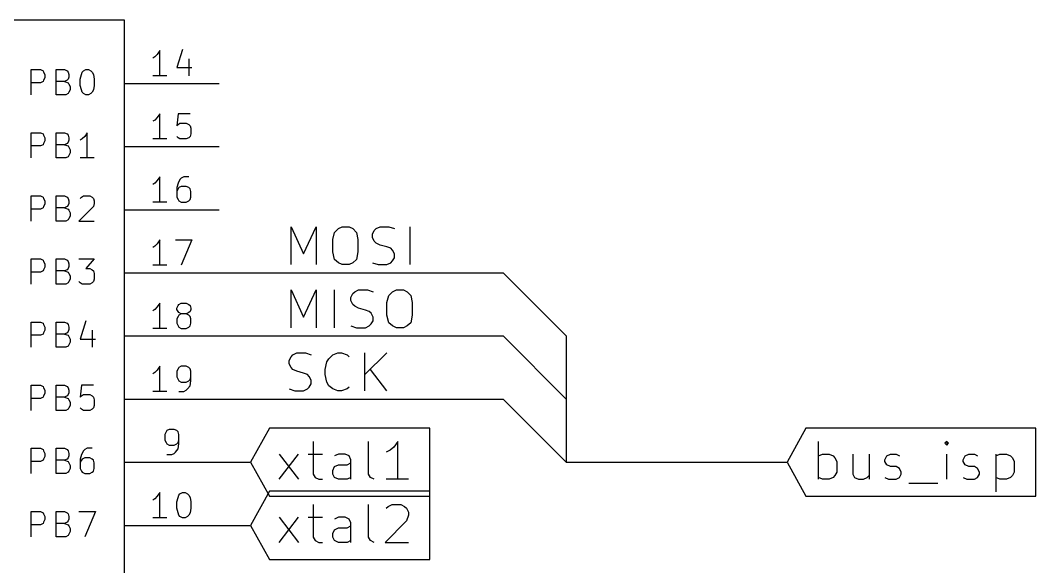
# Model space of a CAD drawing. Extents: x 10 to 287, y -200 to -10.
# Drawn here: x 119 to 159.87, y -81.67 to -59.69 of the extents above; entities that cross this region are included whole.
import ezdxf

# ---------------------------------------------------------------- set-up
doc = ezdxf.new("R2010")
doc.units = 0
doc.header["$MEASUREMENT"] = 0
doc.layers.add('BLACK', color=7, linetype='CONTINUOUS')
doc.layers.add('WHITE', color=7, linetype='CONTINUOUS')

msp = doc.modelspace()

# ---------------------------------------------------------------- linework, layer by layer
at = {"layer": 'Black'}
for p, q in [((123.19, -59.69), (82.55, -59.69)), ((123.19, -123.19), (123.19, -59.69)), ((125.527, -60.8584), (125.298, -61.595)), ((124.409, -61.1632), (124.333, -61.214)), ((124.511, -61.0616), (124.409, -61.1632)), ((124.612, -60.9092), (124.511, -61.0616)), ((124.612, -61.9252), (124.612, -60.9092)), ((125.781, -61.2394), (125.781, -61.9252)), ((125.298, -61.595), (125.908, -61.595)), ((124.892, -61.9252), (124.333, -61.9252)), ((123.19, -62.23), (127, -62.23)), ((124.409, -63.7032), (124.333, -63.754)), ((124.511, -63.6016), (124.409, -63.7032)), ((124.612, -63.4492), (124.511, -63.6016)), ((124.612, -64.4652), (124.612, -63.4492)), ((125.349, -63.4492), (125.298, -63.9318)), ((125.832, -63.4492), (125.349, -63.4492)), ((125.298, -63.9318), (125.349, -63.881)), ((125.349, -63.881), (125.425, -63.8302)), ((125.425, -63.8302), (125.679, -63.8302)), ((125.679, -63.8302), (125.781, -63.881)), ((125.781, -63.881), (125.832, -63.9318)), ((125.832, -63.9318), (125.857, -64.0334)), ((125.857, -64.0334), (125.857, -64.262)), ((124.892, -64.4652), (124.333, -64.4652)), ((125.349, -64.4144), (125.298, -64.3636)), ((125.425, -64.4652), (125.349, -64.4144)), ((125.679, -64.4652), (125.425, -64.4652)), ((125.781, -64.4144), (125.679, -64.4652)), ((125.832, -64.3636), (125.781, -64.4144)), ((125.857, -64.262), (125.832, -64.3636)), ((123.19, -64.77), (127, -64.77)), ((124.511, -66.1416), (124.409, -66.2432)), ((124.612, -65.9892), (124.511, -66.1416)), ((124.612, -67.0052), (124.612, -65.9892)), ((125.425, -66.0908), (125.349, -66.2432)), ((125.476, -66.04), (125.425, -66.0908)), ((125.578, -65.9892), (125.476, -66.04)), ((125.781, -65.9892), (125.578, -65.9892)), ((124.409, -66.2432), (124.333, -66.294)), ((125.349, -66.2432), (125.298, -66.421)), ((125.298, -66.421), (125.298, -66.802)), ((125.349, -66.4718), (125.298, -66.5734)), ((125.374, -66.421), (125.349, -66.4718)), ((125.476, -66.3702), (125.374, -66.421)), ((125.679, -66.3702), (125.476, -66.3702)), ((125.781, -66.421), (125.679, -66.3702)), ((125.832, -66.4718), (125.781, -66.421)), ((125.857, -66.5734), (125.832, -66.4718)), ((125.857, -66.802), (125.857, -66.5734)), ((124.892, -67.0052), (124.333, -67.0052)), ((125.298, -66.802), (125.349, -66.9036)), ((125.349, -66.9036), (125.374, -66.9544)), ((125.374, -66.9544), (125.476, -67.0052)), ((125.476, -67.0052), (125.679, -67.0052)), ((125.679, -67.0052), (125.781, -66.9544)), ((125.781, -66.9544), (125.832, -66.9036)), ((125.832, -66.9036), (125.857, -66.802)), ((123.19, -67.31), (127, -67.31)), ((124.612, -68.5292), (124.511, -68.6816)), ((124.612, -69.5452), (124.612, -68.5292)), ((125.247, -68.5292), (125.908, -68.5292)), ((125.908, -68.5292), (125.476, -69.5452)), ((124.409, -68.7832), (124.333, -68.834)), ((124.511, -68.6816), (124.409, -68.7832)), ((123.19, -69.85), (127, -69.85)), ((124.892, -69.5452), (124.333, -69.5452)), ((127, -69.85), (138.43, -69.85)), ((138.43, -69.85), (140.97, -72.39)), ((124.612, -71.0692), (124.511, -71.2216)), ((124.612, -72.0852), (124.612, -71.0692)), ((125.374, -71.12), (125.476, -71.0692)), ((125.476, -71.0692), (125.679, -71.0692)), ((125.679, -71.0692), (125.781, -71.12)), ((124.409, -71.3232), (124.333, -71.374)), ((124.511, -71.2216), (124.409, -71.3232)), ((125.298, -71.2724), (125.349, -71.1708)), ((125.298, -71.3232), (125.298, -71.2724)), ((125.349, -71.3994), (125.298, -71.3232)), ((125.349, -71.1708), (125.374, -71.12)), ((125.374, -71.4502), (125.349, -71.3994)), ((125.476, -71.501), (125.374, -71.4502)), ((125.476, -71.501), (125.374, -71.5518)), ((125.679, -71.501), (125.476, -71.501)), ((125.781, -71.4502), (125.679, -71.501)), ((125.781, -71.5518), (125.679, -71.501)), ((125.781, -71.12), (125.832, -71.1708)), ((125.832, -71.3994), (125.781, -71.4502)), ((125.832, -71.1708), (125.857, -71.2724)), ((125.857, -71.3232), (125.832, -71.3994)), ((125.857, -71.2724), (125.857, -71.3232)), ((125.349, -71.6026), (125.298, -71.7042)), ((125.298, -71.7042), (125.298, -71.882)), ((125.298, -71.882), (125.349, -71.9836)), ((125.374, -71.5518), (125.349, -71.6026)), ((125.832, -71.6026), (125.781, -71.5518)), ((125.857, -71.7042), (125.832, -71.6026)), ((125.832, -71.9836), (125.857, -71.882)), ((125.857, -71.882), (125.857, -71.7042)), ((124.892, -72.0852), (124.333, -72.0852)), ((125.349, -71.9836), (125.374, -72.0344)), ((125.374, -72.0344), (125.476, -72.0852)), ((125.476, -72.0852), (125.679, -72.0852)), ((125.679, -72.0852), (125.781, -72.0344)), ((125.781, -72.0344), (125.832, -71.9836)), ((123.19, -72.39), (127, -72.39)), ((127, -72.39), (138.43, -72.39)), ((138.43, -72.39), (140.97, -74.93)), ((140.97, -72.39), (140.97, -77.47)), ((124.409, -73.8632), (124.333, -73.914)), ((124.511, -73.7616), (124.409, -73.8632)), ((124.612, -73.6092), (124.511, -73.7616)), ((124.612, -74.6252), (124.612, -73.6092)), ((125.349, -73.7108), (125.298, -73.8124)), ((125.298, -73.8124), (125.298, -74.041)), ((125.374, -73.66), (125.349, -73.7108)), ((125.476, -73.6092), (125.374, -73.66)), ((125.679, -73.6092), (125.476, -73.6092)), ((125.781, -73.66), (125.679, -73.6092)), ((125.832, -73.7108), (125.781, -73.66)), ((125.857, -73.8124), (125.832, -73.7108)), ((125.857, -74.1934), (125.857, -73.8124)), ((125.298, -74.041), (125.349, -74.1426)), ((125.349, -74.1426), (125.374, -74.1934)), ((125.374, -74.1934), (125.476, -74.2442)), ((125.476, -74.2442), (125.679, -74.2442)), ((125.679, -74.2442), (125.781, -74.1934)), ((125.781, -74.1934), (125.832, -74.1426)), ((125.832, -74.1426), (125.857, -74.041)), ((125.832, -74.3966), (125.857, -74.1934)), ((124.892, -74.6252), (124.333, -74.6252)), ((125.374, -74.6252), (125.578, -74.6252)), ((125.578, -74.6252), (125.679, -74.5744)), ((125.679, -74.5744), (125.73, -74.5236)), ((125.73, -74.5236), (125.832, -74.3966)), ((123.19, -74.93), (127, -74.93)), ((127, -74.93), (138.43, -74.93)), ((138.43, -74.93), (140.97, -77.47)), ((124.866, -76.2508), (124.816, -76.3524)), ((124.816, -76.3524), (124.816, -76.581)), ((124.892, -76.2), (124.866, -76.2508)), ((124.993, -76.1492), (124.892, -76.2)), ((125.197, -76.1492), (124.993, -76.1492)), ((125.298, -76.2), (125.197, -76.1492)), ((125.349, -76.2508), (125.298, -76.2)), ((125.374, -76.3524), (125.349, -76.2508)), ((125.374, -76.7334), (125.374, -76.3524)), ((129.032, -76.0984), (128.27, -77.47)), ((135.484, -76.0984), (129.032, -76.0984)), ((135.484, -77.47), (135.484, -76.0984)), ((150.622, -76.0984), (149.86, -77.47)), ((159.868, -76.0984), (150.622, -76.0984)), ((159.868, -77.47), (159.868, -76.0984)), ((124.816, -76.581), (124.866, -76.6826)), ((124.866, -76.6826), (124.892, -76.7334)), ((124.892, -76.7334), (124.993, -76.7842)), ((124.993, -76.7842), (125.197, -76.7842)), ((125.197, -76.7842), (125.298, -76.7334)), ((125.298, -76.7334), (125.349, -76.6826)), ((125.349, -76.6826), (125.374, -76.581)), ((125.349, -76.9366), (125.374, -76.7334)), ((130.785, -76.6318), (130.785, -77.9526)), ((133.02, -77.9526), (133.02, -76.6318)), ((134.188, -76.6318), (134.036, -76.8604)), ((134.188, -78.1558), (134.188, -76.6318)), ((151.13, -78.1558), (151.13, -76.6318)), ((156.286, -76.6318), (156.21, -76.708)), ((156.21, -76.708), (156.286, -76.7842)), ((156.362, -76.708), (156.286, -76.6318)), ((156.286, -76.6318), (156.286, -76.7842)), ((156.286, -76.7842), (156.362, -76.708)), ((124.892, -77.1652), (125.095, -77.1652)), ((125.095, -77.1652), (125.197, -77.1144)), ((125.197, -77.1144), (125.247, -77.0636)), ((125.247, -77.0636), (125.349, -76.9366)), ((129.413, -78.1558), (130.2, -77.1398)), ((129.413, -77.1398), (130.2, -78.1558)), ((130.581, -77.1398), (131.166, -77.1398)), ((131.801, -77.1398), (131.648, -77.216)), ((132.08, -77.1398), (131.801, -77.1398)), ((132.232, -77.216), (132.08, -77.1398)), ((132.309, -77.3684), (132.232, -77.216)), ((133.883, -76.9874), (133.731, -77.0636)), ((134.036, -76.8604), (133.883, -76.9874)), ((151.13, -77.216), (151.282, -77.1398)), ((151.282, -77.1398), (151.562, -77.1398)), ((151.562, -77.1398), (151.714, -77.216)), ((151.714, -77.216), (151.79, -77.2922)), ((152.502, -77.1398), (152.502, -77.9526)), ((153.162, -77.1398), (153.162, -78.1558)), ((153.797, -77.3684), (153.873, -77.216)), ((153.873, -77.216), (154.026, -77.1398)), ((154.026, -77.1398), (154.254, -77.1398)), ((154.254, -77.1398), (154.381, -77.216)), ((156.286, -78.1558), (156.286, -77.1398)), ((156.947, -77.3684), (157.023, -77.216)), ((157.023, -77.216), (157.175, -77.1398)), ((157.175, -77.1398), (157.404, -77.1398)), ((157.404, -77.1398), (157.531, -77.216)), ((158.267, -77.1398), (158.267, -78.6638)), ((158.267, -77.216), (158.42, -77.1398)), ((158.42, -77.1398), (158.699, -77.1398)), ((158.699, -77.1398), (158.852, -77.216)), ((158.852, -77.216), (158.928, -77.2922)), ((123.19, -77.47), (127, -77.47)), ((127, -77.47), (128.27, -77.47)), ((128.27, -77.47), (129.032, -78.8416)), ((131.572, -77.8002), (131.648, -77.6478)), ((131.648, -77.6478), (131.801, -77.5716)), ((131.801, -77.5716), (132.156, -77.5716)), ((132.156, -77.5716), (132.309, -77.4954)), ((132.309, -78.1558), (132.309, -77.3684)), ((135.484, -78.8416), (135.484, -77.47)), ((140.97, -77.47), (149.86, -77.47)), ((149.86, -77.47), (150.622, -78.8416)), ((151.79, -77.2922), (151.867, -77.4446)), ((151.867, -77.4446), (151.867, -77.8764)), ((153.797, -77.4446), (153.797, -77.3684)), ((153.873, -77.5716), (153.797, -77.4446)), ((154.026, -77.6478), (153.873, -77.5716)), ((154.254, -77.6478), (154.026, -77.6478)), ((154.381, -77.724), (154.254, -77.6478)), ((156.947, -77.4446), (156.947, -77.3684)), ((157.023, -77.5716), (156.947, -77.4446)), ((157.175, -77.6478), (157.023, -77.5716)), ((157.404, -77.6478), (157.175, -77.6478)), ((157.531, -77.724), (157.404, -77.6478)), ((158.928, -77.2922), (159.004, -77.4446)), ((159.004, -77.4446), (159.004, -77.8764)), ((159.868, -78.8416), (159.868, -77.47)), ((130.785, -77.9526), (130.861, -78.0796)), ((131.572, -77.9526), (131.572, -77.8002)), ((131.648, -78.0796), (131.572, -77.9526)), ((133.096, -78.0796), (133.02, -77.9526)), ((151.79, -78.0034), (151.714, -78.0796)), ((151.867, -77.8764), (151.79, -78.0034)), ((152.502, -77.9526), (152.578, -78.0796)), ((153.086, -78.0796), (153.162, -78.0034)), ((154.457, -77.8764), (154.381, -77.724)), ((154.381, -78.0796), (154.457, -77.9526)), ((154.457, -77.9526), (154.457, -77.8764)), ((157.607, -77.8764), (157.531, -77.724)), ((157.531, -78.0796), (157.607, -77.9526)), ((157.607, -77.9526), (157.607, -77.8764)), ((158.928, -78.0034), (158.852, -78.0796)), ((159.004, -77.8764), (158.928, -78.0034)), ((130.861, -78.0796), (131.013, -78.1558)), ((131.013, -78.1558), (131.166, -78.1558)), ((131.801, -78.1558), (131.648, -78.0796)), ((132.156, -78.1558), (131.801, -78.1558)), ((132.309, -78.0796), (132.156, -78.1558)), ((133.248, -78.1558), (133.096, -78.0796)), ((134.62, -78.1558), (133.731, -78.1558)), ((151.282, -78.1558), (151.13, -78.0796)), ((151.562, -78.1558), (151.282, -78.1558)), ((151.714, -78.0796), (151.562, -78.1558)), ((152.578, -78.0796), (152.73, -78.1558)), ((152.73, -78.1558), (152.933, -78.1558)), ((152.933, -78.1558), (153.086, -78.0796)), ((153.797, -78.0796), (153.949, -78.1558)), ((153.949, -78.1558), (154.254, -78.1558)), ((154.254, -78.1558), (154.381, -78.0796)), ((154.762, -78.3082), (155.931, -78.3082)), ((156.947, -78.0796), (157.099, -78.1558)), ((157.099, -78.1558), (157.404, -78.1558)), ((157.404, -78.1558), (157.531, -78.0796)), ((158.42, -78.1558), (158.267, -78.0796)), ((158.699, -78.1558), (158.42, -78.1558)), ((158.852, -78.0796), (158.699, -78.1558)), ((124.511, -78.8416), (124.409, -78.9432)), ((124.612, -78.6892), (124.511, -78.8416)), ((124.612, -79.7052), (124.612, -78.6892)), ((125.349, -78.8924), (125.374, -78.7908)), ((125.374, -78.7908), (125.425, -78.74)), ((125.425, -78.74), (125.527, -78.6892)), ((125.527, -78.6892), (125.628, -78.6892)), ((125.628, -78.6892), (125.73, -78.74)), ((125.73, -78.74), (125.781, -78.7908)), ((125.781, -78.7908), (125.832, -78.8924)), ((129.032, -78.6384), (128.27, -80.01)), ((135.484, -78.6384), (129.032, -78.6384)), ((129.032, -78.8416), (135.484, -78.8416)), ((135.484, -80.01), (135.484, -78.6384)), ((150.622, -78.8416), (159.868, -78.8416)), ((124.409, -78.9432), (124.333, -78.994)), ((125.298, -79.0702), (125.349, -78.8924)), ((125.298, -79.3242), (125.298, -79.0702)), ((125.832, -78.8924), (125.857, -79.0702)), ((125.857, -79.0702), (125.857, -79.3242)), ((130.785, -79.1718), (130.785, -80.4926)), ((133.02, -80.4926), (133.02, -79.1718)), ((133.731, -79.3242), (133.807, -79.248)), ((133.807, -79.248), (133.96, -79.1718)), ((133.96, -79.1718), (134.315, -79.1718)), ((134.315, -79.1718), (134.468, -79.248)), ((134.468, -79.248), (134.544, -79.3242)), ((125.349, -79.502), (125.298, -79.3242)), ((125.374, -79.6036), (125.349, -79.502)), ((125.425, -79.6544), (125.374, -79.6036)), ((125.527, -79.7052), (125.425, -79.6544)), ((125.73, -79.6544), (125.628, -79.7052)), ((125.781, -79.6036), (125.73, -79.6544)), ((125.832, -79.502), (125.781, -79.6036)), ((125.857, -79.3242), (125.832, -79.502)), ((129.413, -80.6958), (130.2, -79.6798)), ((129.413, -79.6798), (130.2, -80.6958)), ((130.581, -79.6798), (131.166, -79.6798)), ((131.801, -79.6798), (131.648, -79.756)), ((132.08, -79.6798), (131.801, -79.6798)), ((132.232, -79.756), (132.08, -79.6798)), ((134.544, -79.3242), (134.62, -79.4766)), ((134.62, -79.6036), (134.544, -79.8322)), ((134.62, -79.4766), (134.62, -79.6036)), ((123.19, -80.01), (127, -80.01)), ((124.892, -79.7052), (124.333, -79.7052)), ((125.628, -79.7052), (125.527, -79.7052)), ((127, -80.01), (128.27, -80.01)), ((128.27, -80.01), (129.032, -81.3816)), ((132.156, -80.1116), (132.309, -80.0354)), ((132.309, -79.9084), (132.232, -79.756)), ((132.309, -80.6958), (132.309, -79.9084)), ((134.544, -79.8322), (133.68, -80.6958)), ((135.484, -81.3816), (135.484, -80.01)), ((130.785, -80.4926), (130.861, -80.6196)), ((131.572, -80.3402), (131.648, -80.1878)), ((131.572, -80.4926), (131.572, -80.3402)), ((131.648, -80.6196), (131.572, -80.4926)), ((131.648, -80.1878), (131.801, -80.1116)), ((131.801, -80.1116), (132.156, -80.1116)), ((133.096, -80.6196), (133.02, -80.4926)), ((130.861, -80.6196), (131.013, -80.6958)), ((131.013, -80.6958), (131.166, -80.6958)), ((131.801, -80.6958), (131.648, -80.6196)), ((132.156, -80.6958), (131.801, -80.6958)), ((132.309, -80.6196), (132.156, -80.6958)), ((133.248, -80.6958), (133.096, -80.6196)), ((133.68, -80.6958), (134.62, -80.6958)), ((129.032, -81.3816), (135.484, -81.3816))]:
    msp.add_line(p, q, dxfattribs=at)
at = {"layer": 'White'}
for p, q in [((119.431, -62.6872), (119.431, -61.6712)), ((119.431, -61.6712), (119.812, -61.6712)), ((119.812, -61.6712), (119.913, -61.722)), ((120.447, -62.6872), (120.447, -61.6712)), ((120.447, -61.6712), (120.777, -61.6712)), ((120.777, -61.6712), (120.879, -61.722)), ((121.539, -61.722), (121.641, -61.6712)), ((121.641, -61.6712), (121.742, -61.6712)), ((121.742, -61.6712), (121.844, -61.722)), ((119.913, -61.722), (119.939, -61.7728)), ((119.939, -62.103), (119.913, -62.1538)), ((119.939, -61.7728), (119.99, -61.8744)), ((119.99, -62.0014), (119.939, -62.103)), ((119.99, -61.8744), (119.99, -62.0014)), ((120.879, -62.103), (120.777, -62.1538)), ((120.879, -61.722), (120.929, -61.7728)), ((120.929, -62.0522), (120.879, -62.103)), ((120.929, -61.7728), (120.955, -61.8744)), ((120.955, -61.976), (120.929, -62.0522)), ((120.955, -61.8744), (120.955, -61.976)), ((121.412, -62.0522), (121.463, -61.8744)), ((121.412, -62.3062), (121.412, -62.0522)), ((121.463, -61.8744), (121.488, -61.7728)), ((121.488, -61.7728), (121.539, -61.722)), ((121.844, -61.722), (121.895, -61.7728)), ((121.895, -61.7728), (121.945, -61.8744)), ((121.945, -61.8744), (121.971, -62.0522)), ((121.971, -62.0522), (121.971, -62.3062)), ((119.812, -62.2046), (119.431, -62.2046)), ((119.913, -62.1538), (119.812, -62.2046)), ((120.777, -62.1538), (120.447, -62.1538)), ((120.777, -62.1538), (120.929, -62.2046)), ((120.929, -62.2046), (120.955, -62.2554)), ((120.955, -62.2554), (121.006, -62.357)), ((121.006, -62.484), (120.955, -62.5856)), ((121.006, -62.357), (121.006, -62.484)), ((121.463, -62.484), (121.412, -62.3062)), ((121.488, -62.5856), (121.463, -62.484)), ((121.945, -62.484), (121.895, -62.5856)), ((121.971, -62.3062), (121.945, -62.484)), ((120.828, -62.6872), (120.447, -62.6872)), ((120.929, -62.6364), (120.828, -62.6872)), ((120.955, -62.5856), (120.929, -62.6364)), ((121.539, -62.6364), (121.488, -62.5856)), ((121.641, -62.6872), (121.539, -62.6364)), ((121.742, -62.6872), (121.641, -62.6872)), ((121.844, -62.6364), (121.742, -62.6872)), ((121.895, -62.5856), (121.844, -62.6364)), ((119.431, -65.2272), (119.431, -64.2112)), ((119.431, -64.2112), (119.812, -64.2112)), ((119.812, -64.2112), (119.913, -64.262)), ((119.913, -64.262), (119.939, -64.3128)), ((119.939, -64.3128), (119.99, -64.4144)), ((119.99, -64.5414), (119.939, -64.643)), ((119.99, -64.4144), (119.99, -64.5414)), ((120.447, -65.2272), (120.447, -64.2112)), ((120.447, -64.2112), (120.777, -64.2112)), ((120.777, -64.2112), (120.879, -64.262)), ((120.879, -64.262), (120.929, -64.3128)), ((120.929, -64.3128), (120.955, -64.4144)), ((120.955, -64.516), (120.929, -64.5922)), ((120.955, -64.4144), (120.955, -64.516)), ((121.488, -64.4652), (121.412, -64.516)), ((121.59, -64.3636), (121.488, -64.4652)), ((121.691, -64.2112), (121.59, -64.3636)), ((121.691, -65.2272), (121.691, -64.2112)), ((119.812, -64.7446), (119.431, -64.7446)), ((119.913, -64.6938), (119.812, -64.7446)), ((119.939, -64.643), (119.913, -64.6938)), ((120.777, -64.6938), (120.447, -64.6938)), ((120.879, -64.643), (120.777, -64.6938)), ((120.777, -64.6938), (120.929, -64.7446)), ((120.929, -64.5922), (120.879, -64.643)), ((120.929, -64.7446), (120.955, -64.7954)), ((120.955, -64.7954), (121.006, -64.897)), ((121.006, -64.897), (121.006, -65.024)), ((120.828, -65.2272), (120.447, -65.2272)), ((120.929, -65.1764), (120.828, -65.2272)), ((120.955, -65.1256), (120.929, -65.1764)), ((121.006, -65.024), (120.955, -65.1256)), ((121.971, -65.2272), (121.412, -65.2272)), ((119.431, -67.7672), (119.431, -66.7512)), ((119.431, -66.7512), (119.812, -66.7512)), ((119.812, -66.7512), (119.913, -66.802)), ((119.913, -66.802), (119.939, -66.8528)), ((119.939, -66.8528), (119.99, -66.9544)), ((119.99, -66.9544), (119.99, -67.0814)), ((120.447, -67.7672), (120.447, -66.7512)), ((120.447, -66.7512), (120.777, -66.7512)), ((120.777, -66.7512), (120.879, -66.802)), ((120.879, -66.802), (120.929, -66.8528)), ((120.929, -66.8528), (120.955, -66.9544)), ((120.955, -66.9544), (120.955, -67.056)), ((121.412, -66.8528), (121.463, -66.802)), ((121.463, -66.802), (121.539, -66.7512)), ((121.539, -66.7512), (121.793, -66.7512)), ((121.793, -66.7512), (121.895, -66.802)), ((121.895, -66.802), (121.945, -66.8528)), ((121.945, -66.8528), (121.971, -66.9544)), ((121.971, -66.9544), (121.971, -67.056)), ((119.812, -67.2846), (119.431, -67.2846)), ((119.913, -67.2338), (119.812, -67.2846)), ((119.939, -67.183), (119.913, -67.2338)), ((119.99, -67.0814), (119.939, -67.183)), ((120.777, -67.2338), (120.447, -67.2338)), ((120.879, -67.183), (120.777, -67.2338)), ((120.777, -67.2338), (120.929, -67.2846)), ((120.929, -67.1322), (120.879, -67.183)), ((120.955, -67.056), (120.929, -67.1322)), ((120.929, -67.2846), (120.955, -67.3354)), ((120.955, -67.3354), (121.006, -67.437)), ((121.945, -67.183), (121.361, -67.7672)), ((121.971, -67.056), (121.945, -67.183)), ((120.828, -67.7672), (120.447, -67.7672)), ((120.929, -67.7164), (120.828, -67.7672)), ((120.955, -67.6656), (120.929, -67.7164)), ((121.006, -67.564), (120.955, -67.6656)), ((121.006, -67.437), (121.006, -67.564)), ((121.361, -67.7672), (121.971, -67.7672)), ((129.896, -69.5198), (129.896, -67.9958)), ((129.896, -67.9958), (130.404, -69.088)), ((130.404, -69.088), (130.912, -67.9958)), ((130.912, -67.9958), (130.912, -69.5198)), ((131.572, -68.5038), (131.648, -68.2244)), ((131.648, -68.2244), (131.801, -68.072)), ((131.801, -68.072), (131.953, -67.9958)), ((131.953, -67.9958), (132.232, -67.9958)), ((132.232, -67.9958), (132.385, -68.072)), ((132.385, -68.072), (132.537, -68.2244)), ((132.537, -68.2244), (132.588, -68.5038)), ((133.172, -68.3006), (133.248, -68.1482)), ((133.248, -68.1482), (133.325, -68.072)), ((133.325, -68.072), (133.477, -67.9958)), ((133.477, -67.9958), (133.833, -67.9958)), ((133.833, -67.9958), (134.061, -68.072)), ((134.696, -69.5198), (134.696, -67.9958)), ((131.572, -69.0118), (131.572, -68.5038)), ((132.588, -68.5038), (132.588, -69.0118)), ((133.172, -68.4276), (133.172, -68.3006)), ((133.248, -68.58), (133.172, -68.4276)), ((133.325, -68.6562), (133.248, -68.58)), ((133.477, -68.7324), (133.325, -68.6562)), ((131.648, -69.3166), (131.572, -69.0118)), ((132.588, -69.0118), (132.537, -69.3166)), ((133.756, -68.8086), (133.477, -68.7324)), ((133.909, -68.8594), (133.756, -68.8086)), ((133.985, -68.9356), (133.909, -68.8594)), ((134.061, -69.088), (133.985, -68.9356)), ((119.431, -70.3072), (119.431, -69.2912)), ((119.431, -69.2912), (119.812, -69.2912)), ((119.812, -69.2912), (119.913, -69.342)), ((119.913, -69.342), (119.939, -69.3928)), ((119.939, -69.3928), (119.99, -69.4944)), ((120.447, -70.3072), (120.447, -69.2912)), ((120.447, -69.2912), (120.777, -69.2912)), ((120.777, -69.2912), (120.879, -69.342)), ((120.879, -69.342), (120.929, -69.3928)), ((120.929, -69.3928), (120.955, -69.4944)), ((121.361, -69.2912), (121.971, -69.2912)), ((121.971, -69.2912), (121.641, -69.6722)), ((131.801, -69.4436), (131.648, -69.3166)), ((131.953, -69.5198), (131.801, -69.4436)), ((132.385, -69.4436), (132.232, -69.5198)), ((132.537, -69.3166), (132.385, -69.4436)), ((133.172, -69.4436), (133.401, -69.5198)), ((133.756, -69.5198), (133.909, -69.4436)), ((133.909, -69.4436), (133.985, -69.3674)), ((133.985, -69.3674), (134.061, -69.2404)), ((134.061, -69.2404), (134.061, -69.088)), ((119.812, -69.8246), (119.431, -69.8246)), ((119.913, -69.7738), (119.812, -69.8246)), ((119.939, -69.723), (119.913, -69.7738)), ((119.99, -69.6214), (119.939, -69.723)), ((119.99, -69.4944), (119.99, -69.6214)), ((120.777, -69.7738), (120.447, -69.7738)), ((120.879, -69.723), (120.777, -69.7738)), ((120.777, -69.7738), (120.929, -69.8246)), ((120.929, -69.6722), (120.879, -69.723)), ((120.955, -69.596), (120.929, -69.6722)), ((120.929, -69.8246), (120.955, -69.8754)), ((120.955, -69.4944), (120.955, -69.596)), ((120.955, -69.8754), (121.006, -69.977)), ((121.641, -69.6722), (121.793, -69.6722)), ((121.793, -69.6722), (121.895, -69.723)), ((121.895, -69.723), (121.945, -69.7738)), ((121.945, -69.7738), (121.971, -69.8754)), ((121.971, -69.8754), (121.971, -70.104)), ((132.232, -69.5198), (131.953, -69.5198)), ((133.401, -69.5198), (133.756, -69.5198)), ((120.929, -70.2564), (120.828, -70.3072)), ((120.955, -70.2056), (120.929, -70.2564)), ((121.006, -70.104), (120.955, -70.2056)), ((121.006, -69.977), (121.006, -70.104)), ((121.412, -70.2564), (121.361, -70.2056)), ((121.488, -70.3072), (121.412, -70.2564)), ((121.895, -70.2564), (121.793, -70.3072)), ((121.945, -70.2056), (121.895, -70.2564)), ((121.971, -70.104), (121.945, -70.2056)), ((120.828, -70.3072), (120.447, -70.3072)), ((121.793, -70.3072), (121.488, -70.3072)), ((129.896, -72.0598), (129.896, -70.5358)), ((129.896, -70.5358), (130.404, -71.628)), ((130.404, -71.628), (130.912, -70.5358)), ((130.912, -70.5358), (130.912, -72.0598)), ((131.648, -72.0598), (131.648, -70.5358)), ((132.309, -70.8406), (132.385, -70.6882)), ((132.385, -70.6882), (132.461, -70.612)), ((132.461, -70.612), (132.613, -70.5358)), ((132.613, -70.5358), (132.969, -70.5358)), ((132.969, -70.5358), (133.198, -70.612)), ((133.833, -70.7644), (133.985, -70.612)), ((133.985, -70.612), (134.137, -70.5358)), ((134.137, -70.5358), (134.417, -70.5358)), ((134.417, -70.5358), (134.569, -70.612)), ((134.569, -70.612), (134.722, -70.7644)), ((132.309, -70.9676), (132.309, -70.8406)), ((132.385, -71.12), (132.309, -70.9676)), ((133.756, -71.0438), (133.833, -70.7644)), ((133.756, -71.5518), (133.756, -71.0438)), ((134.722, -70.7644), (134.772, -71.0438)), ((134.772, -71.0438), (134.772, -71.5518)), ((132.461, -71.1962), (132.385, -71.12)), ((132.613, -71.2724), (132.461, -71.1962)), ((132.893, -71.3486), (132.613, -71.2724)), ((133.045, -71.3994), (132.893, -71.3486)), ((133.121, -71.4756), (133.045, -71.3994)), ((133.198, -71.628), (133.121, -71.4756)), ((119.431, -72.8472), (119.431, -71.8312)), ((119.431, -71.8312), (119.812, -71.8312)), ((119.812, -71.8312), (119.913, -71.882)), ((119.913, -71.882), (119.939, -71.9328)), ((120.447, -72.8472), (120.447, -71.8312)), ((120.447, -71.8312), (120.777, -71.8312)), ((120.777, -71.8312), (120.879, -71.882)), ((120.879, -71.882), (120.929, -71.9328)), ((121.641, -71.7804), (121.412, -72.517)), ((133.045, -71.9836), (133.121, -71.9074)), ((133.121, -71.9074), (133.198, -71.7804)), ((133.198, -71.7804), (133.198, -71.628)), ((133.833, -71.8566), (133.756, -71.5518)), ((133.985, -71.9836), (133.833, -71.8566)), ((134.722, -71.8566), (134.569, -71.9836)), ((134.772, -71.5518), (134.722, -71.8566)), ((119.913, -72.3138), (119.812, -72.3646)), ((119.939, -72.263), (119.913, -72.3138)), ((119.939, -71.9328), (119.99, -72.0344)), ((119.99, -72.1614), (119.939, -72.263)), ((119.99, -72.0344), (119.99, -72.1614)), ((120.777, -72.3138), (120.447, -72.3138)), ((120.879, -72.263), (120.777, -72.3138)), ((120.777, -72.3138), (120.929, -72.3646)), ((120.929, -72.2122), (120.879, -72.263)), ((120.929, -71.9328), (120.955, -72.0344)), ((120.955, -72.136), (120.929, -72.2122)), ((120.955, -72.0344), (120.955, -72.136)), ((121.895, -72.1614), (121.895, -72.8472)), ((132.309, -71.9836), (132.537, -72.0598)), ((132.537, -72.0598), (132.893, -72.0598)), ((132.893, -72.0598), (133.045, -71.9836)), ((134.137, -72.0598), (133.985, -71.9836)), ((134.417, -72.0598), (134.137, -72.0598)), ((134.569, -71.9836), (134.417, -72.0598)), ((119.812, -72.3646), (119.431, -72.3646)), ((120.929, -72.3646), (120.955, -72.4154)), ((120.955, -72.7456), (120.929, -72.7964)), ((120.955, -72.4154), (121.006, -72.517)), ((121.006, -72.644), (120.955, -72.7456)), ((121.006, -72.517), (121.006, -72.644)), ((121.412, -72.517), (122.022, -72.517)), ((120.828, -72.8472), (120.447, -72.8472)), ((120.929, -72.7964), (120.828, -72.8472)), ((129.896, -73.2282), (129.972, -73.152)), ((129.972, -73.152), (130.124, -73.0758)), ((130.124, -73.0758), (130.48, -73.0758)), ((130.48, -73.0758), (130.708, -73.152)), ((131.42, -73.3044), (131.572, -73.152)), ((131.572, -73.152), (131.775, -73.0758)), ((131.775, -73.0758), (131.928, -73.0758)), ((131.928, -73.0758), (132.156, -73.152)), ((132.156, -73.152), (132.232, -73.2282)), ((132.867, -74.5998), (132.867, -73.0758)), ((133.756, -73.0758), (132.867, -73.9394)), ((129.819, -73.3806), (129.896, -73.2282)), ((129.819, -73.5076), (129.819, -73.3806)), ((129.896, -73.66), (129.819, -73.5076)), ((131.267, -73.7362), (131.343, -73.4314)), ((131.343, -73.4314), (131.42, -73.3044)), ((129.972, -73.7362), (129.896, -73.66)), ((130.124, -73.8124), (129.972, -73.7362)), ((130.404, -73.8886), (130.124, -73.8124)), ((130.556, -73.9394), (130.404, -73.8886)), ((130.632, -74.0156), (130.556, -73.9394)), ((131.267, -73.9394), (131.267, -73.7362)), ((131.343, -74.2442), (131.267, -73.9394)), ((133.756, -74.5998), (133.096, -73.7362)), ((119.431, -75.3872), (119.431, -74.3712)), ((119.431, -74.3712), (119.812, -74.3712)), ((119.812, -74.3712), (119.913, -74.422)), ((120.447, -75.3872), (120.447, -74.3712)), ((120.447, -74.3712), (120.777, -74.3712)), ((120.777, -74.3712), (120.879, -74.422)), ((121.463, -74.3712), (121.412, -74.8538)), ((121.945, -74.3712), (121.463, -74.3712)), ((130.708, -74.168), (130.632, -74.0156)), ((130.632, -74.4474), (130.708, -74.3204)), ((130.708, -74.3204), (130.708, -74.168)), ((131.42, -74.3966), (131.343, -74.2442)), ((119.913, -74.422), (119.939, -74.4728)), ((119.939, -74.4728), (119.99, -74.5744)), ((119.99, -74.7014), (119.939, -74.803)), ((119.99, -74.5744), (119.99, -74.7014)), ((120.879, -74.422), (120.929, -74.4728)), ((120.929, -74.7522), (120.879, -74.803)), ((120.929, -74.4728), (120.955, -74.5744)), ((120.955, -74.676), (120.929, -74.7522)), ((120.955, -74.5744), (120.955, -74.676)), ((121.463, -74.803), (121.539, -74.7522)), ((121.539, -74.7522), (121.793, -74.7522)), ((121.793, -74.7522), (121.895, -74.803)), ((129.819, -74.5236), (130.048, -74.5998)), ((130.048, -74.5998), (130.404, -74.5998)), ((130.404, -74.5998), (130.556, -74.5236)), ((130.556, -74.5236), (130.632, -74.4474)), ((131.572, -74.5236), (131.42, -74.3966)), ((131.775, -74.5998), (131.572, -74.5236)), ((131.928, -74.5998), (131.775, -74.5998)), ((132.156, -74.5236), (131.928, -74.5998)), ((132.232, -74.4474), (132.156, -74.5236)), ((119.812, -74.9046), (119.431, -74.9046)), ((119.913, -74.8538), (119.812, -74.9046)), ((119.939, -74.803), (119.913, -74.8538)), ((120.777, -74.8538), (120.447, -74.8538)), ((120.879, -74.803), (120.777, -74.8538)), ((120.777, -74.8538), (120.929, -74.9046)), ((120.929, -74.9046), (120.955, -74.9554)), ((120.955, -74.9554), (121.006, -75.057)), ((121.006, -75.184), (120.955, -75.2856)), ((121.006, -75.057), (121.006, -75.184)), ((121.412, -74.8538), (121.463, -74.803)), ((121.895, -74.803), (121.945, -74.8538)), ((121.945, -74.8538), (121.971, -74.9554)), ((121.971, -75.184), (121.945, -75.2856)), ((121.971, -74.9554), (121.971, -75.184)), ((120.828, -75.3872), (120.447, -75.3872)), ((120.929, -75.3364), (120.828, -75.3872)), ((120.955, -75.2856), (120.929, -75.3364)), ((121.463, -75.3364), (121.412, -75.2856)), ((121.539, -75.3872), (121.463, -75.3364)), ((121.793, -75.3872), (121.539, -75.3872)), ((121.895, -75.3364), (121.793, -75.3872)), ((121.945, -75.2856), (121.895, -75.3364)), ((119.431, -77.9272), (119.431, -76.9112)), ((119.431, -76.9112), (119.812, -76.9112)), ((119.812, -76.9112), (119.913, -76.962)), ((119.913, -76.962), (119.939, -77.0128)), ((119.939, -77.0128), (119.99, -77.1144)), ((119.99, -77.2414), (119.939, -77.343)), ((119.99, -77.1144), (119.99, -77.2414)), ((120.447, -77.9272), (120.447, -76.9112)), ((120.447, -76.9112), (120.777, -76.9112)), ((120.777, -76.9112), (120.879, -76.962)), ((120.879, -76.962), (120.929, -77.0128)), ((120.929, -77.0128), (120.955, -77.1144)), ((120.955, -77.216), (120.929, -77.2922)), ((120.955, -77.1144), (120.955, -77.216)), ((121.463, -77.1652), (121.412, -77.343)), ((121.539, -77.0128), (121.463, -77.1652)), ((121.59, -76.962), (121.539, -77.0128)), ((121.691, -76.9112), (121.59, -76.962)), ((121.895, -76.9112), (121.691, -76.9112)), ((119.812, -77.4446), (119.431, -77.4446)), ((119.913, -77.3938), (119.812, -77.4446)), ((119.939, -77.343), (119.913, -77.3938)), ((120.777, -77.3938), (120.447, -77.3938)), ((120.879, -77.343), (120.777, -77.3938)), ((120.777, -77.3938), (120.929, -77.4446)), ((120.929, -77.2922), (120.879, -77.343)), ((120.929, -77.4446), (120.955, -77.4954)), ((120.955, -77.4954), (121.006, -77.597)), ((121.006, -77.597), (121.006, -77.724)), ((121.412, -77.343), (121.412, -77.724)), ((121.463, -77.3938), (121.412, -77.4954)), ((121.488, -77.343), (121.463, -77.3938)), ((121.59, -77.2922), (121.488, -77.343)), ((121.793, -77.2922), (121.59, -77.2922)), ((121.895, -77.343), (121.793, -77.2922)), ((121.945, -77.3938), (121.895, -77.343)), ((121.971, -77.4954), (121.945, -77.3938)), ((121.971, -77.724), (121.971, -77.4954)), ((120.828, -77.9272), (120.447, -77.9272)), ((120.929, -77.8764), (120.828, -77.9272)), ((120.955, -77.8256), (120.929, -77.8764)), ((121.006, -77.724), (120.955, -77.8256)), ((121.412, -77.724), (121.463, -77.8256)), ((121.463, -77.8256), (121.488, -77.8764)), ((121.488, -77.8764), (121.59, -77.9272)), ((121.59, -77.9272), (121.793, -77.9272)), ((121.793, -77.9272), (121.895, -77.8764)), ((121.895, -77.8764), (121.945, -77.8256)), ((121.945, -77.8256), (121.971, -77.724)), ((119.431, -80.4672), (119.431, -79.4512)), ((119.431, -79.4512), (119.812, -79.4512)), ((119.812, -79.4512), (119.913, -79.502)), ((119.913, -79.502), (119.939, -79.5528)), ((119.939, -79.5528), (119.99, -79.6544)), ((119.99, -79.6544), (119.99, -79.7814)), ((120.447, -80.4672), (120.447, -79.4512)), ((120.447, -79.4512), (120.777, -79.4512)), ((120.777, -79.4512), (120.879, -79.502)), ((120.879, -79.502), (120.929, -79.5528)), ((120.929, -79.5528), (120.955, -79.6544)), ((120.955, -79.6544), (120.955, -79.756)), ((121.361, -79.4512), (122.022, -79.4512)), ((122.022, -79.4512), (121.59, -80.4672)), ((119.812, -79.9846), (119.431, -79.9846)), ((119.913, -79.9338), (119.812, -79.9846)), ((119.939, -79.883), (119.913, -79.9338)), ((119.99, -79.7814), (119.939, -79.883)), ((120.777, -79.9338), (120.447, -79.9338)), ((120.879, -79.883), (120.777, -79.9338)), ((120.777, -79.9338), (120.929, -79.9846)), ((120.929, -79.8322), (120.879, -79.883)), ((120.955, -79.756), (120.929, -79.8322)), ((120.929, -79.9846), (120.955, -80.0354)), ((120.955, -80.0354), (121.006, -80.137)), ((120.828, -80.4672), (120.447, -80.4672)), ((120.929, -80.4164), (120.828, -80.4672)), ((120.955, -80.3656), (120.929, -80.4164)), ((121.006, -80.264), (120.955, -80.3656)), ((121.006, -80.137), (121.006, -80.264))]:
    msp.add_line(p, q, dxfattribs=at)

doc.saveas('drawing.dxf')
